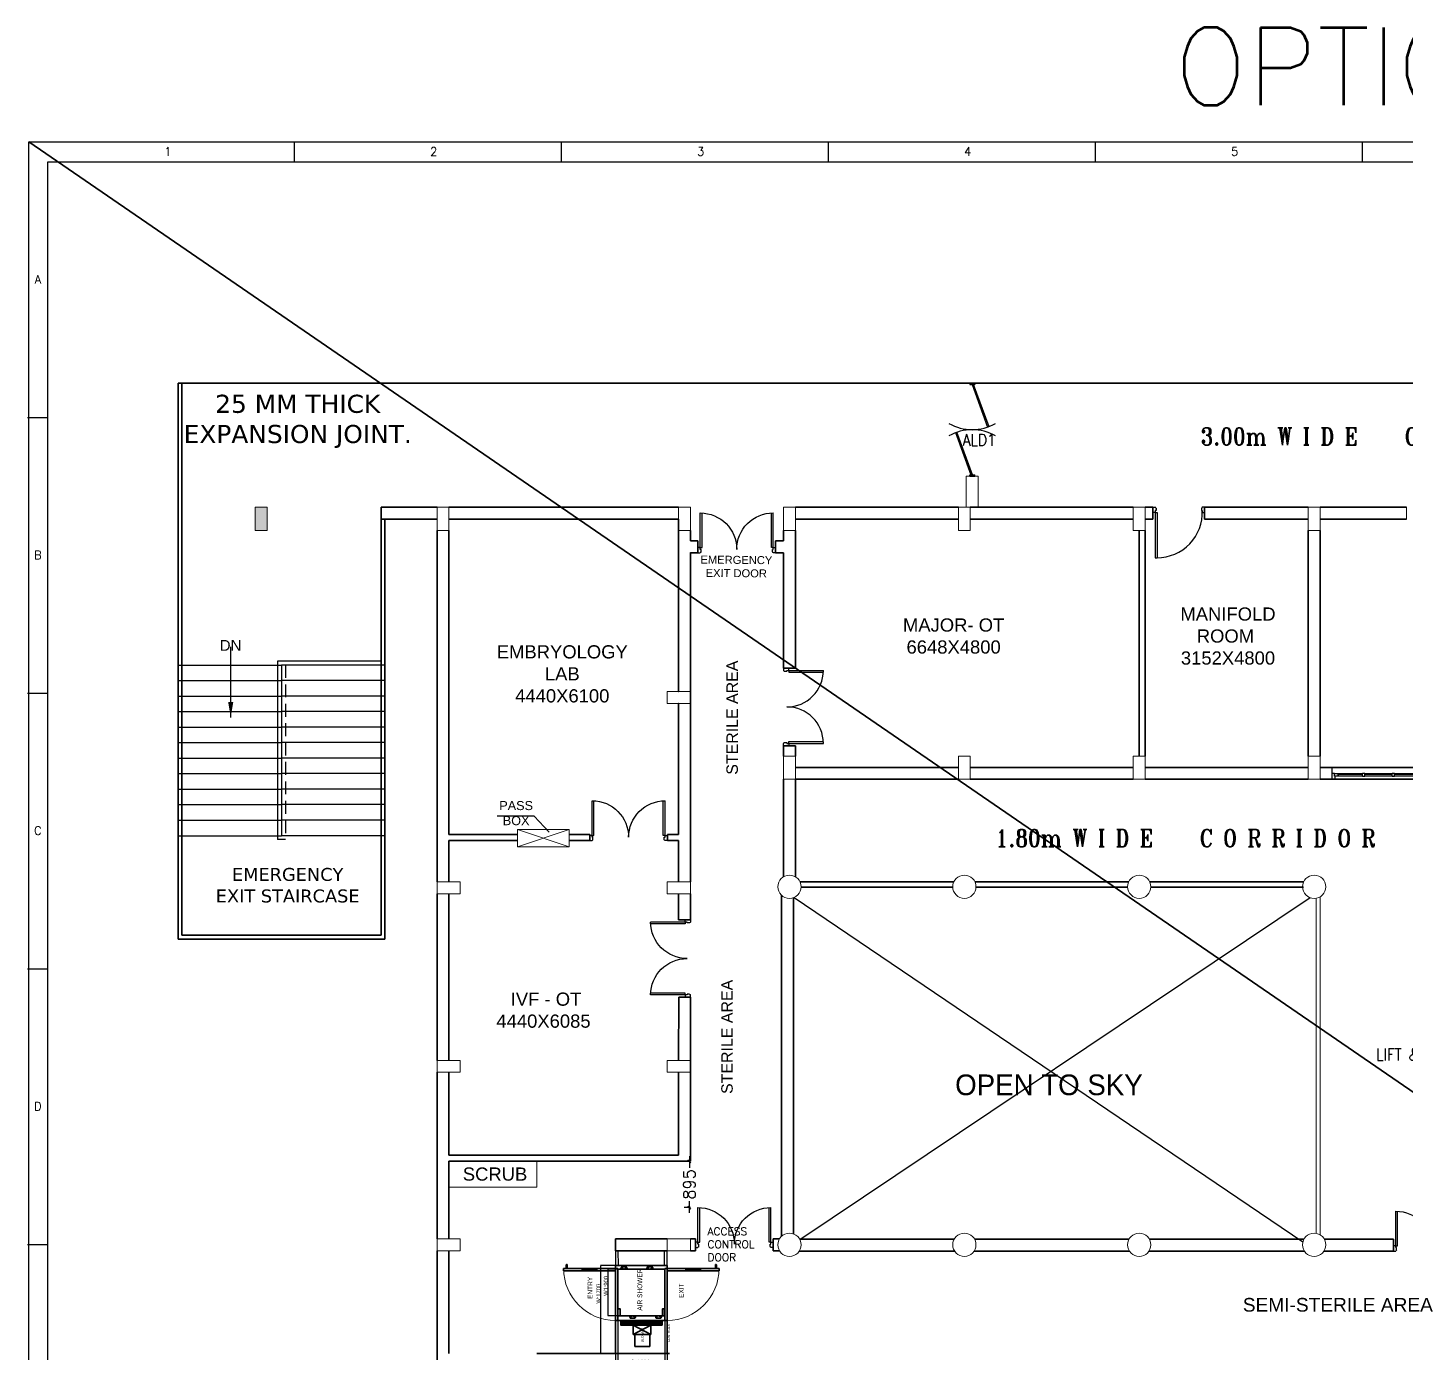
# Model space of a CAD drawing. Extents: x 2733443 to 3206532, y -1516114 to -1264405.
# Drawn here: x 3069392 to 3096055, y -1370110 to -1344476 of the extents above; entities that cross this region are included whole.
import ezdxf
from ezdxf.enums import TextEntityAlignment as Align

# ---------------------------------------------------------------- set-up
doc = ezdxf.new("R2010")
doc.units = 0
doc.header["$MEASUREMENT"] = 0
doc.linetypes.add('1', pattern=[0, 0, 0])
doc.linetypes.add('DASHED', pattern=[0.75, 0.5, -0.25])
doc.layers.get('0').update_dxf_attribs({"color": 250, "linetype": '1'})
for name, color, linetype, lineweight in [('AIR SHOWER', 7, 'Continuous', 35), ('Column', 162, 'Continuous', 13), ('WALL', 7, '1', 35), ('WIN', 151, 'Continuous', 9), ('windows', 4, 'Continuous', 0)]:
    doc.layers.add(name, color=color, linetype=linetype, lineweight=lineweight)
for name, color, linetype in [('ALD1', 7, 'Continuous'), ('DOOR', 40, 'Continuous'), ('HS', 251, '1'), ('Plan', 44, 'Continuous'), ('Railing', 34, '1'), ('stairscas', 7, 'Continuous'), ('TEXT', 5, '1'), ('TITLE', 7, 'Continuous')]:
    doc.layers.add(name, color=color, linetype=linetype)
doc.styles.add('ARI', font='arial.ttf')
doc.styles.add('ARIAL', font='arial.ttf')
doc.styles.add('MSK', font='g13f12w.shx')
doc.styles.add('ROMANS', font='romans.shx')
doc.styles.add('RT', font='romant.shx')
doc.dimstyles.new('BIGDFD', dxfattribs={"dimtxt": 8, "dimasz": 4, "dimexe": 1, "dimexo": 2, "dimtad": 1, "dimlfac": 10, "dimtxsty": 'Standard', "dimcen": 2.5, "dimclrd": 5, "dimclre": 3, "dimclrt": 1, "dimadec": 0, "dimazin": 0, "dimtfac": 1, "dimtmove": 0, "dimatfit": 3, "dimfxl": 1, "dimarcsym": 0})
doc.dimstyles.new('BIGDFD$0', dxfattribs={"dimtxt": 8, "dimasz": 4, "dimexe": 1, "dimexo": 2, "dimtad": 1, "dimlfac": 10, "dimtxsty": 'Standard', "dimcen": 2.5, "dimclrd": 5, "dimclre": 3, "dimclrt": 1, "dimadec": 0, "dimazin": 0, "dimtfac": 1, "dimtmove": 0, "dimatfit": 3, "dimfxl": 1, "dimarcsym": 0})
doc.dimstyles.new('MM', dxfattribs={"dimscale": 0, "dimtxt": 230, "dimasz": 60, "dimexe": 100, "dimexo": 0.0625, "dimgap": 25, "dimtad": 0, "dimdec": 0, "dimzin": 0, "dimdsep": 46, "dimtxsty": 'ROMANS', "dimblk": 'OBLIQUE', "dimcen": 0.09, "dimdle": 100, "dimclrd": 5, "dimclre": 5, "dimclrt": 6, "dimadec": 0, "dimazin": 0, "dimtfac": 1, "dimtdec": 0, "dimtofl": 0, "dimtmove": 1, "dimatfit": 3, "dimfxl": 1, "dimfrac": 2, "dimtolj": 1, "dimtzin": 0, "dimarcsym": 0})
doc.dimstyles.new('TEXT', dxfattribs={"dimscale": 0, "dimtxt": 500, "dimasz": 100, "dimexe": 75, "dimexo": 100, "dimgap": 50, "dimtad": 0, "dimdec": 0, "dimzin": 0, "dimdsep": 46, "dimtxsty": 'ARIAL', "dimblk": 'OBLIQUE', "dimcen": 0.09, "dimdle": 100, "dimclrd": 256, "dimclre": 256, "dimclrt": 6, "dimadec": 0, "dimazin": 0, "dimtfac": 1, "dimtdec": 0, "dimtofl": 0, "dimtmove": 2, "dimatfit": 3, "dimfxl": 1, "dimfrac": 2, "dimtolj": 1, "dimtzin": 0, "dimarcsym": 0})

# ---------------------------------------------------------------- blocks, each defined once
blk = doc.blocks.new('Z$W@#5624')
at = {"layer": 'DOOR'}
for p, q in [((19, 470), (840, 769)), ((28, 446), (849, 745)), ((188, 518), (680, 697)), ((676, 709), (685, 685)), ((0, 400), (0, 499)), ((0, 499), (25, 499)), ((0, 400), (25, 400)), ((19, 470), (28, 446)), ((25, 400), (25, 499)), ((183, 529), (192, 506)), ((1770, 453), (949, 154)), ((1779, 429), (957, 130)), ((1610, 381), (1117, 202)), ((1614, 369), (1606, 393)), ((1779, 429), (1770, 453)), ((1798, 499), (1773, 499)), ((1773, 400), (1773, 499)), ((1798, 400), (1773, 400)), ((1798, 400), (1798, 499)), ((1113, 214), (1122, 190))]:
    blk.add_line(p, q, dxfattribs=at)
at = {"layer": 'DOOR', "color": 145}
for centre, start_param, end_param in [((0, 449), 2.617994, 3.665191), ((1798, 449), -0.523599, 0.523599)]:
    blk.add_ellipse(centre, major_axis=(-899, 0), ratio=1, start_param=start_param, end_param=end_param, dxfattribs=at)
blk = doc.blocks.new('_Oblique')
at = {"color": 0, "linetype": 'ByBlock', "lineweight": -2}
blk.add_line((-0.5, -0.5), (0.5, 0.5), dxfattribs=at)
blk = doc.blocks.new('A$C1BA14061')
at = {"layer": 'TITLE', "color": 7}
for p, q in [((0, 0), (203982, 0)), ((0, -140464), (0, 0)), ((16920, -1290), (16920, 0)), ((33925, -1290), (33925, 0)), ((50931, -1290), (50931, 0)), ((67937, -1290), (67937, 0)), ((84942, -1290), (84942, 0))]:
    blk.add_line(p, q, dxfattribs=at)
at = {"layer": 'TITLE'}
for p, q in [((1204, -1290), (202692, -1290)), ((1204, -139174), (1204, -1290))]:
    blk.add_line(p, q, dxfattribs=at)
at = {"layer": 'TITLE', "color": 0}
for p, q in [((-86, -17558), (1204, -17558)), ((-86, -35116), (1204, -35116)), ((-86, -52674), (1204, -52674)), ((-86, -70232), (1204, -70232))]:
    blk.add_line(p, q, dxfattribs=at)
at = {"layer": 'TITLE', "color": 7, "style": 'ROMANS', "width": 1}
for s, p in [('1', (8852, -626)), ('2', (25785, -626)), ('3', (42791, -626)), ('4', (59796, -626)), ('5', (76802, -626))]:
    blk.add_text(s, height=535, dxfattribs=at).set_placement(p, align=Align.MIDDLE)
at = {"layer": 'TITLE', "color": 0, "style": 'ROMANS', "width": 1}
for s, p in [('A', (573, -8765)), ('B', (573, -26323)), ('C', (573, -43881)), ('D', (573, -61439))]:
    blk.add_text(s, height=535, dxfattribs=at).set_placement(p, align=Align.MIDDLE)
blk = doc.blocks.new('ddoor')
at = {"layer": 'DOOR', "lineweight": 25}
for p, q in [((50, 0), (-50, 0)), ((-50, 0), (-50, -45)), ((50, -45), (50, 0)), ((-50, -45), (-47, -45)), ((-35, -60), (-35, -57)), ((-35, -60), (15, -60)), ((15, -60), (15, -45)), ((15, -45), (50, -45)), ((50, -45), (720, -45)), ((50, -45), (50, -80)), ((50, -80), (720, -80)), ((-50, -1500), (-50, -1455)), ((-50, -1455), (-47, -1455)), ((50, -1500), (-50, -1500)), ((50, -1500), (-50, -1500)), ((-35, -1440), (-35, -1442)), ((-35, -1440), (15, -1440)), ((15, -1440), (15, -1455)), ((15, -1455), (50, -1455)), ((50, -1420), (720, -1420)), ((50, -1455), (50, -1420)), ((50, -1455), (720, -1455)), ((50, -1455), (50, -1500))]:
    blk.add_line(p, q, dxfattribs=at)
for centre, start, end in [((-35, -45), 180, 270), ((-35, -1455), 90, 180)]:
    blk.add_arc(centre, 12.5, start, end, dxfattribs=at)
at = {"layer": 'DOOR', "color": 146, "lineweight": 25, "true_color": 0x105689}
for centre, start, end in [((15, -45), 270, 0), ((15, -1455), 0, 90)]:
    blk.add_arc(centre, 705, start, end, dxfattribs=at)
blk = doc.blocks.new('6w')
at = {"layer": 'Plan'}
for p, q in [((-36, 9.2), (-36, 0)), ((36, 9.2), (36, 0))]:
    blk.add_line(p, q, dxfattribs=at)
at = {"layer": 'Plan', "color": 143}
for p, q in [((-36, 9.2), (36, 9.2)), ((-33.5, 2.5), (-12.5, 2.5)), ((-33.5, 0), (33.5, 0)), ((-31, 4), (-31.5, 4)), ((-31.5, 3.3), (-31.5, 4)), ((-31.5, 3.6), (-12.5, 3.6)), ((-31.5, 3.3), (-31, 3.3)), ((-31, 4.5), (-31, 4)), ((-31, 2.5), (-31, 3.3)), ((-10.5, 3.6), (10.5, 3.6)), ((-10.5, 2.5), (10.5, 2.5)), ((34, 4.5), (12.5, 4.5)), ((12.5, 3.6), (31.5, 3.6)), ((12.5, 2.5), (33.5, 2.5)), ((31, 4.5), (31, 4)), ((31, 4), (31.5, 4)), ((31.5, 3.3), (31, 3.3)), ((31, 2.5), (31, 3.3)), ((31.5, 4), (31.5, 3.3))]:
    blk.add_line(p, q, dxfattribs=at)
at = {"layer": 'Plan', "color": 40}
for p, q in [((-12.5, 2.5), (-12.5, 4.5)), ((-12.5, 4.5), (-10.5, 4.5)), ((-10.5, 2.5), (-12.5, 2.5)), ((-10.5, 2.5), (-10.5, 4.5)), ((10.5, 4.5), (12.5, 4.5)), ((10.5, 2.5), (10.5, 4.5)), ((12.5, 2.5), (10.5, 2.5)), ((12.5, 2.5), (12.5, 4.5))]:
    blk.add_line(p, q, dxfattribs=at)
for points in [[(-34, 4.5), (-36, 4.5), (-36, 0), (-33.5, 0), (-33.5, 2.5), (-34, 2.5), (-34, 4.5)], [(34, 4.5), (36, 4.5), (36, 0), (33.5, 0), (33.5, 2.5), (34, 2.5), (34, 4.5)]]:
    blk.add_lwpolyline(points, close=True, dxfattribs=at)
at = {"layer": 'Plan', "color": 143}
for points in [[(-12.5, 4.5), (-34, 4.5)], [(10.5, 4.5), (-10.5, 4.5)]]:
    blk.add_lwpolyline(points, dxfattribs=at)
blk = doc.blocks.new('*D44')
at = {"layer": 'AIR SHOWER', "color": 3, "lineweight": -2, "transparency": 16777216}
for p, q in [((3080803, -1368482), (3080615, -1368482)), ((3080803, -1369382), (3080615, -1369382))]:
    blk.add_line(p, q, dxfattribs=at)
at = {"layer": 'AIR SHOWER', "color": 5, "lineweight": -2, "transparency": 16777216}
blk.add_line((3080616, -1369378), (3080616, -1368486), dxfattribs=at)
at = {"layer": 'AIR SHOWER', "color": 5, "transparency": 16777216}
for points in [[(3080615, -1368486), (3080616, -1368486), (3080616, -1368482)], [(3080615, -1369378), (3080616, -1369378), (3080616, -1369382)]]:
    blk.add_solid(points, dxfattribs=at)
at = {"layer": 'Defpoints', "color": 0, "transparency": 16777216}
for p in [(3080616, -1368482), (3080805, -1368482), (3080805, -1369382)]:
    blk.add_point(p, dxfattribs=at)
at = {"layer": 'AIR SHOWER', "color": 1, "transparency": 16777216, "insert": (3080575, -1368805), "char_height": 80, "attachment_point": 5, "rotation": 90}
blk.add_mtext('W1:900', dxfattribs=at)
blk = doc.blocks.new('*D45')
at = {"layer": 'AIR SHOWER', "color": 3, "lineweight": -2, "transparency": 16777216}
for p, q in [((3080758, -1368410), (3080471, -1368410)), ((3080758, -1370110), (3080471, -1370110))]:
    blk.add_line(p, q, dxfattribs=at)
at = {"layer": 'AIR SHOWER', "color": 5, "lineweight": -2, "transparency": 16777216}
blk.add_line((3080472, -1368414), (3080472, -1370106), dxfattribs=at)
at = {"layer": 'AIR SHOWER', "color": 5, "transparency": 16777216}
for points in [[(3080471, -1368414), (3080472, -1368414), (3080472, -1368410)], [(3080471, -1370106), (3080472, -1370106), (3080472, -1370110)]]:
    blk.add_solid(points, dxfattribs=at)
at = {"layer": 'Defpoints', "color": 0, "transparency": 16777216}
for p in [(3080760, -1368410), (3080472, -1370110), (3080760, -1370110)]:
    blk.add_point(p, dxfattribs=at)
at = {"layer": 'AIR SHOWER', "color": 1, "transparency": 16777216, "insert": (3080431, -1368956), "char_height": 80, "attachment_point": 5, "rotation": 90}
blk.add_mtext('W:1700', dxfattribs=at)
blk = doc.blocks.new('nolllw new')
for p, q in [((-139, 14), (-138, 15)), ((-124, 16), (-137, 16)), ((-123, 15), (-107, -15)), ((-113, 14), (-3, 14)), ((8, 15), (-8, -15)), ((9, 16), (22, 16)), ((23, 14), (23, 16)), ((23, 14), (23, 15)), ((-100, -16), (-106, -16)), ((-15, -16), (-9, -16))]:
    blk.add_line(p, q)
at = {"color": 19}
for p, q in [((-124, 16), (-58, 16)), ((9, 16), (-58, 16)), ((-100, -34), (-15, -34))]:
    blk.add_line(p, q, dxfattribs=at)
at = {"color": 1}
for p, q in [((-75, 15), (-75, 11)), ((-41, 15), (-41, 11)), ((-100, -27), (-100, -34)), ((-15, -27), (-15, -34))]:
    blk.add_line(p, q, dxfattribs=at)
at = {"color": 3}
for p, q in [((-113, -5), (-113, -13)), ((-110, -16), (-110, -16)), ((-109, -17), (-101, -34)), ((-100, -34), (-100, -34)), ((-15, -34), (-15, -34)), ((-7, -17), (-14, -34)), ((-6, -16), (-5, -16)), ((-2, -5), (-2, -13))]:
    blk.add_line(p, q, dxfattribs=at)
for centre, radius, start, end in [((-137, 15), 1, 90, 159.381), ((-124, 15), 1, 27.8597, 90), ((9, 15), 1, 90, 152.1403), ((22, 15), 1, 20.619, 90), ((-106, -15), 1, 207.8597, 270), ((-100, -15), 1, 270, 343.3261), ((-61, -27), 40.2, 161.5212, 163.3261), ((-54, -27), 40.2, 16.6739, 18.4788), ((-15, -15), 1, 196.6739, 270), ((-9, -15), 1, 270, 332.1403)]:
    blk.add_arc(centre, radius, start, end)
at = {"color": 1}
for centre, radius, start, end in [((-61, -27), 39.2, 111.5891, 180), ((-74, 15), 0.396, 106.6984, 167.5275), ((-76, 11), 1, 291.5891, 0), ((-41, 15), 0.396, 12.4725, 73.3016), ((-40, 11), 1, 180, 248.4109), ((-54, -27), 39.2, 0, 68.4109)]:
    blk.add_arc(centre, radius, start, end, dxfattribs=at)
at = {"color": 3}
for centre, radius, start, end in [((-110, -13), 3, 180, 270), ((-110, -17), 1, 24.7129, 90), ((-100, -34), 0.5, 204.7129, 270), ((-15, -34), 0.5, 270, 335.2871), ((-6, -17), 1, 90, 155.2871), ((-5, -13), 3, 270, 0)]:
    blk.add_arc(centre, radius, start, end, dxfattribs=at)
blk = doc.blocks.new('*D46')
at = {"layer": 'AIR SHOWER', "color": 3, "lineweight": -2, "transparency": 16777216}
for p, q in [((3080760, -1370112), (3080760, -1370316)), ((3081760, -1370112), (3081760, -1370316))]:
    blk.add_line(p, q, dxfattribs=at)
at = {"layer": 'AIR SHOWER', "color": 5, "lineweight": -2, "transparency": 16777216}
blk.add_line((3081756, -1370315), (3080764, -1370315), dxfattribs=at)
at = {"layer": 'AIR SHOWER', "color": 5, "transparency": 16777216}
for points in [[(3080764, -1370314), (3080764, -1370315), (3080760, -1370315)], [(3081756, -1370314), (3081756, -1370315), (3081760, -1370315)]]:
    blk.add_solid(points, dxfattribs=at)
at = {"layer": 'Defpoints', "color": 0, "transparency": 16777216}
for p in [(3080760, -1370110), (3081760, -1370110), (3080760, -1370315)]:
    blk.add_point(p, dxfattribs=at)
at = {"layer": 'AIR SHOWER', "color": 1, "lineweight": 0, "transparency": 16777216, "insert": (3081247, -1370274), "char_height": 80, "width": 377.22, "attachment_point": 5}
blk.add_mtext('D:1000', dxfattribs=at)
blk = doc.blocks.new('*D42')
at = {"layer": 'AIR SHOWER', "color": 3, "lineweight": -2, "transparency": 16777216}
for p, q in [((3080805, -1369384), (3080805, -1370420)), ((3081715, -1369384), (3081715, -1370420))]:
    blk.add_line(p, q, dxfattribs=at)
at = {"layer": 'AIR SHOWER', "color": 5, "lineweight": -2, "transparency": 16777216}
blk.add_line((3080809, -1370419), (3081711, -1370419), dxfattribs=at)
at = {"layer": 'AIR SHOWER', "color": 5, "transparency": 16777216}
for points in [[(3080809, -1370419), (3080809, -1370420), (3080805, -1370419)], [(3081711, -1370419), (3081711, -1370420), (3081715, -1370419)]]:
    blk.add_solid(points, dxfattribs=at)
at = {"layer": 'Defpoints', "color": 0, "transparency": 16777216}
for p in [(3080805, -1369382), (3081715, -1369382), (3081715, -1370419)]:
    blk.add_point(p, dxfattribs=at)
at = {"layer": 'AIR SHOWER', "color": 1, "lineweight": 0, "transparency": 16777216, "insert": (3081260, -1370379), "char_height": 80, "attachment_point": 5}
blk.add_mtext('D1:910', dxfattribs=at)
blk = doc.blocks.new('A$C19B8274B')
at = {"layer": 'DOOR'}
for p, q in [((-45, 925), (-80, 925)), ((-80, 50), (-80, 925)), ((-45, 50), (-45, 925)), ((-45, 50), (-80, 50)), ((-955, -50), (-955, -47.5)), ((-940, -35), (-942.5, -35)), ((-60, -35), (-57.5, -35)), ((-45, -50), (-45, -47.5))]:
    blk.add_line(p, q, dxfattribs=at)
for points in [[(-940, 15), (-955, 15), (-955, 50), (-1000, 50), (-1000, -50), (-955, -50)], [(-940, -35), (-940, 15)], [(-60, 15), (-45, 15), (-45, 50), (0, 50), (0, -50), (-45, -50)], [(-60, -35), (-60, 15)]]:
    blk.add_lwpolyline(points, dxfattribs=at)
at = {"layer": 'DOOR', "color": 145}
blk.add_arc((-80, 50), 875, 90, 182.29244, dxfattribs=at)
at = {"layer": 'DOOR'}
for centre, start, end in [((-955, -35), 270, 0), ((-45, -35), 180, 270)]:
    blk.add_arc(centre, 12.5, start, end, dxfattribs=at)
blk = doc.blocks.new('*D43')
at = {"layer": 'Defpoints', "color": 0, "transparency": 16777216}
for p in [(3082210, -1366395), (3082189, -1367290), (3082210, -1367290)]:
    blk.add_point(p, dxfattribs=at)
at = {"layer": 'TEXT', "color": 5, "lineweight": -2, "transparency": 16777216}
for p, q in [((3082210, -1366395), (3082089, -1366395)), ((3082189, -1366295), (3082189, -1366522)), ((3082189, -1367390), (3082189, -1367163)), ((3082210, -1367290), (3082089, -1367290))]:
    blk.add_line(p, q, dxfattribs=at)
at = {"layer": 'TEXT', "color": 5, "lineweight": -2, "transparency": 16777216, "xscale": 60, "yscale": 60, "zscale": 60}
for p, rotation in [((3082189, -1366395), 90), ((3082189, -1367290), 270)]:
    blk.add_blockref('_Oblique', p, dxfattribs=dict(at, rotation=rotation))
at = {"layer": 'TEXT', "color": 6, "transparency": 16777216, "insert": (3082189, -1366842), "char_height": 230, "attachment_point": 5, "rotation": 90, "style": 'ROMANS'}
blk.add_mtext('\\A1;895', dxfattribs=at)

msp = doc.modelspace()

# ---------------------------------------------------------------- hatches: boundary and pattern name
at = {"layer": 'AIR SHOWER'}
h = msp.add_hatch(dxfattribs=at)
h.set_pattern_fill('ANSI37', color=256, scale=2.4, angle=630, style=0)
h.set_pattern_definition([(135, (3031056.151, -1735276.82), (-5.38815367, -5.38815367), []), (225, (3031056.151, -1735276.82), (5.38815367, -5.38815367), [])])
h.paths.add_polyline_path([(3081661.1662, -1369472.1268), (3081661.1662, -1369560.5409), (3080864.2922, -1369560.5409), (3080864.2922, -1369472.1268)])
h = msp.add_hatch(dxfattribs=at)
h.set_pattern_fill('ANSI37', color=256, scale=2.4, angle=630, style=0)
h.set_pattern_definition([(135, (3046896.083, -1897156.34), (-5.38815367, -5.38815367), []), (225, (3046896.083, -1897156.34), (5.38815367, -5.38815367), [])])
h.paths.add_polyline_path([(3080867.0327, -1369560.5409), (3080867.0327, -1369472.1268), (3080939.276, -1369472.1268), (3080939.276, -1369560.5409)])
at = {"layer": 'HS', "lineweight": 0}
msp.add_hatch(color=251, dxfattribs=at).paths.add_polyline_path([(3073794.8696, -1353749.7761), (3073794.8696, -1354199.7761), (3074024.8696, -1354199.7761), (3074024.8696, -1353749.7761)])

# ---------------------------------------------------------------- linework, layer by layer
for p, q in [((3080757.9536, -1368124.7761), (3080757.9536, -1368409.7761)), ((3080807.9536, -1368124.7761), (3080809.9536, -1368409.7761)), ((3081707.9536, -1368409.7761), (3081707.9536, -1368124.7761)), ((3081757.9536, -1368409.7761), (3081757.9536, -1368124.7761)), ((3080759.9536, -1368409.7761), (3080859.9536, -1368409.7761))]:
    msp.add_line(p, q)
at = {"layer": 'AIR SHOWER'}
for p, q in [((3079757.603, -1368469.7761), (3080759.9536, -1368469.7761)), ((3079757.603, -1368469.7761), (3079757.603, -1368514.7761)), ((3080759.9536, -1368514.7761), (3079757.603, -1368514.7761)), ((3079808.103, -1368399.2761), (3079808.103, -1368469.7761)), ((3079827.103, -1368399.2761), (3079827.103, -1368469.7761)), ((3080104.2836, -1368475.7761), (3080104.2836, -1368469.7761)), ((3080104.2836, -1368475.7761), (3080414.2836, -1368475.7761)), ((3080414.2836, -1368508.7761), (3080104.2836, -1368508.7761)), ((3080104.2836, -1368514.7761), (3080104.2836, -1368508.7761)), ((3080119.2836, -1368508.7761), (3080119.2836, -1368475.7761)), ((3080399.2836, -1368508.7761), (3080399.2836, -1368475.7761)), ((3080414.2836, -1368475.7761), (3080414.2836, -1368469.7761)), ((3080414.2836, -1368514.7761), (3080414.2836, -1368508.7761)), ((3081759.9536, -1368409.7761), (3080759.9536, -1368409.7761)), ((3080759.9536, -1370109.7761), (3080759.9536, -1368409.7761)), ((3081759.9536, -1368409.7761), (3080759.9536, -1368409.7761)), ((3080759.9536, -1368469.7761), (3080804.9536, -1368469.7761)), ((3080804.9536, -1369382.1268), (3080804.9536, -1368469.7761)), ((3080804.9536, -1369472.1268), (3080804.9536, -1368469.7761)), ((3080804.9536, -1368482.1268), (3081714.9536, -1368482.1268)), ((3080804.9536, -1368482.1268), (3081714.9536, -1368482.1268)), ((3081759.9536, -1368469.7761), (3081714.9536, -1368469.7761)), ((3081714.9536, -1369472.1268), (3081714.9536, -1368469.7761)), ((3081759.9536, -1370109.7761), (3081759.9536, -1368409.7761)), ((3082762.3043, -1368469.7761), (3081759.9536, -1368469.7761)), ((3081759.9536, -1368514.7761), (3082762.3043, -1368514.7761)), ((3082105.6237, -1368475.7761), (3082105.6237, -1368469.7761)), ((3082415.6237, -1368475.7761), (3082105.6237, -1368475.7761)), ((3082105.6237, -1368508.7761), (3082415.6237, -1368508.7761)), ((3082105.6237, -1368514.7761), (3082105.6237, -1368508.7761)), ((3082120.6237, -1368508.7761), (3082120.6237, -1368475.7761)), ((3082400.6237, -1368508.7761), (3082400.6237, -1368475.7761)), ((3082415.6237, -1368475.7761), (3082415.6237, -1368469.7761)), ((3082415.6237, -1368514.7761), (3082415.6237, -1368508.7761)), ((3082692.8043, -1368399.2761), (3082692.8043, -1368469.7761)), ((3082711.8043, -1368399.2761), (3082711.8043, -1368469.7761)), ((3082762.3043, -1368469.7761), (3082762.3043, -1368514.7761)), ((3080804.9536, -1369382.1268), (3081714.9536, -1369382.1268)), ((3080759.9536, -1369472.1268), (3080804.9536, -1369472.1268)), ((3081759.9536, -1369472.1268), (3080759.9536, -1369472.1268)), ((3081104.7491, -1369560.5409), (3081443.9956, -1369741.3663)), ((3081443.9956, -1369560.5409), (3081104.7491, -1369741.3663)), ((3081714.9536, -1369472.1268), (3081759.9536, -1369472.1268)), ((3081759.9536, -1370109.7761), (3080759.9536, -1370109.7761))]:
    msp.add_line(p, q, dxfattribs=at)
for points in [[(3080804.9536, -1369245.4988), (3080804.9536, -1369382.1268), (3080849.4388, -1369382.1268), (3080849.4388, -1369245.4988)], [(3080808.9644, -1369363.3438), (3080808.9644, -1369257.3511), (3080804.9536, -1369257.3511), (3080804.9536, -1369363.3438)], [(3081714.9536, -1369245.4988), (3081714.9536, -1369382.1268), (3081670.4685, -1369382.1268), (3081670.4685, -1369245.4988)], [(3081710.9429, -1369363.3438), (3081710.9429, -1369257.3511), (3081714.9536, -1369257.3511), (3081714.9536, -1369363.3438)], [(3080861.3176, -1369472.1268), (3080861.3176, -1369560.5409), (3081661.1662, -1369560.5409), (3081661.1662, -1369472.1268)], [(3081104.7491, -1369560.5409), (3081104.7491, -1369741.3663), (3081443.9956, -1369741.3663), (3081443.9956, -1369560.5409)], [(3081137.3927, -1369741.3663), (3081137.3927, -1369973.7387), (3081423.7672, -1369973.7387), (3081423.7672, -1369741.3663)]]:
    msp.add_lwpolyline(points, close=True, dxfattribs=at)
at = {"layer": 'AIR SHOWER', "lineweight": 0}
for centre, start, end in [((3080759.9536, -1368469.7761), 180, 270), ((3081759.9536, -1368469.7761), 270, 0)]:
    msp.add_arc(centre, 1002.3506, start, end, dxfattribs=at)
at = {"layer": 'AIR SHOWER'}
for centre in [(3079817.603, -1368399.2761), (3082702.3043, -1368399.2761)]:
    msp.add_arc(centre, 9.5, 0, 180, dxfattribs=at)
at = {"layer": 'Column'}
for points in [[(3073794.8696, -1353749.7761), (3074024.8696, -1353749.7761), (3074024.8696, -1354199.7761), (3073794.8696, -1354199.7761)], [(3077310.0377, -1354199.7761), (3077540.0377, -1354199.7761), (3077540.0377, -1353749.7761), (3077310.0377, -1353749.7761)], [(3081979.9536, -1354199.7761), (3082209.9536, -1354199.7761), (3082209.9536, -1353749.7761), (3081979.9536, -1353749.7761)], [(3084009.9536, -1354199.7761), (3084239.9536, -1354199.7761), (3084239.9536, -1353749.7761), (3084009.9536, -1353749.7761)], [(3087391.6203, -1354199.7761), (3087621.6203, -1354199.7761), (3087621.6203, -1353749.7761), (3087391.6203, -1353749.7761)], [(3090773.287, -1354199.7761), (3091003.287, -1354199.7761), (3091003.287, -1353749.7761), (3090773.287, -1353749.7761)], [(3094384.9536, -1354199.7761), (3094154.9536, -1354199.7761), (3094154.9536, -1353749.7761), (3094384.9536, -1353749.7761)], [(3082209.9536, -1357314.7761), (3082209.9536, -1357544.7761), (3081759.9536, -1357544.7761), (3081759.9536, -1357314.7761)], [(3084009.9536, -1359009.7761), (3084239.9536, -1359009.7761), (3084239.9536, -1358559.7761), (3084009.9536, -1358559.7761)], [(3087391.6203, -1359009.7761), (3087621.6203, -1359009.7761), (3087621.6203, -1358559.7761), (3087391.6203, -1358559.7761)], [(3090773.287, -1359009.7761), (3091003.287, -1359009.7761), (3091003.287, -1358559.7761), (3090773.287, -1358559.7761)], [(3094154.9536, -1359009.7761), (3094384.9536, -1359009.7761), (3094384.9536, -1358559.7761), (3094154.9536, -1358559.7761)], [(3077760.0377, -1360994.7761), (3077760.0377, -1361224.7761), (3077310.0377, -1361224.7761), (3077310.0377, -1360994.7761)], [(3082209.9536, -1360994.7761), (3082209.9536, -1361224.7761), (3081759.9536, -1361224.7761), (3081759.9536, -1360994.7761)], [(3077310.0377, -1364444.7761), (3077310.0377, -1364674.7761), (3077760.0377, -1364674.7761), (3077760.0377, -1364444.7761)], [(3081759.9536, -1364444.7761), (3081759.9536, -1364674.7761), (3082209.9536, -1364674.7761), (3082209.9536, -1364444.7761)], [(3077760.0377, -1367894.7761), (3077760.0377, -1368124.7761), (3077310.0377, -1368124.7761), (3077310.0377, -1367894.7761)], [(3082209.9536, -1367894.7761), (3082209.9536, -1368124.7761), (3081759.9536, -1368124.7761), (3081759.9536, -1367894.7761)]]:
    msp.add_lwpolyline(points, close=True, dxfattribs=at)
at = {"layer": 'Column', "color": 3}
for centre in [(3084124.9536, -1361087.2761), (3087506.6203, -1361087.2761), (3090888.287, -1361087.2761), (3094271.4546, -1361087.2761), (3084124.9536, -1368009.7761), (3087506.6203, -1368009.7761), (3090888.287, -1368009.7761), (3094269.9536, -1368009.7761)]:
    msp.add_circle(centre, 225, dxfattribs=at)
at = {"layer": 'Railing', "color": 251, "lineweight": 5}
for p, q in [((3094309.9536, -1361308.9579), (3094309.9536, -1367788.3602)), ((3094384.9536, -1361281.5516), (3094384.9536, -1367816.3853))]:
    msp.add_line(p, q, dxfattribs=at)
at = {"layer": 'stairscas', "color": 251, "linetype": 'Continuous'}
for p, q in [((3072302.4536, -1356799.7761), (3074302.4536, -1356799.7761)), ((3074227.4536, -1356724.7761), (3074227.4536, -1360174.7761)), ((3076227.4536, -1356724.7761), (3074227.4536, -1356724.7761)), ((3074302.4536, -1356799.7761), (3074302.4536, -1360099.7761)), ((3076227.4536, -1356799.7761), (3074302.4536, -1356799.7761)), ((3072302.4536, -1357099.7761), (3074302.4536, -1357099.7761)), ((3072302.4536, -1357399.7761), (3074302.4536, -1357399.7761)), ((3072302.4536, -1357699.7761), (3074302.4536, -1357699.7761)), ((3072302.4536, -1357999.7761), (3074302.4536, -1357999.7761)), ((3072302.4536, -1358299.7761), (3074302.4536, -1358299.7761)), ((3072302.4536, -1358599.7761), (3074302.4536, -1358599.7761)), ((3072302.4536, -1358899.7761), (3074302.4536, -1358899.7761)), ((3072302.4536, -1359199.7761), (3074302.4536, -1359199.7761)), ((3072302.4536, -1359499.7761), (3074302.4536, -1359499.7761)), ((3072302.4536, -1359799.7761), (3074302.4536, -1359799.7761)), ((3072302.4536, -1360099.7761), (3074302.4536, -1360099.7761))]:
    msp.add_line(p, q, dxfattribs=at)
at = {"layer": 'stairscas', "color": 251, "linetype": 'DASHED', "ltscale": 500}
for p, q in [((3074302.4536, -1356799.7761), (3074302.4536, -1360099.7761)), ((3074377.4536, -1356799.7761), (3074377.4536, -1360174.7761)), ((3074377.4536, -1360174.7761), (3074227.4536, -1360174.7761)), ((3074302.4536, -1360099.7761), (3074302.4536, -1360099.7761)), ((3074302.4536, -1360099.7761), (3074302.4536, -1360099.7761))]:
    msp.add_line(p, q, dxfattribs=at)
at = {"layer": 'stairscas', "color": 251, "ltscale": 500}
for p, q in [((3076302.4536, -1356799.7761), (3074302.4536, -1356799.7761)), ((3076302.4536, -1357099.7761), (3074302.4536, -1357099.7761)), ((3076302.4536, -1357399.7761), (3074302.4536, -1357399.7761)), ((3076302.4536, -1357699.7761), (3074302.4536, -1357699.7761)), ((3076302.4536, -1357999.7761), (3074302.4536, -1357999.7761)), ((3076302.4536, -1358299.7761), (3074302.4536, -1358299.7761)), ((3076302.4536, -1358599.7761), (3074302.4536, -1358599.7761)), ((3076302.4536, -1358899.7761), (3074302.4536, -1358899.7761)), ((3076302.4536, -1359199.7761), (3074302.4536, -1359199.7761)), ((3076302.4536, -1359499.7761), (3074302.4536, -1359499.7761)), ((3076302.4536, -1359799.7761), (3074302.4536, -1359799.7761)), ((3076302.4536, -1360099.7761), (3074302.4536, -1360099.7761)), ((3084213.564, -1361294.093), (3094051.7269, -1367954.9847)), ((3084326.5101, -1367909.7761), (3094191.9693, -1361297.7686))]:
    msp.add_line(p, q, dxfattribs=at)
at = {"layer": 'WALL', "color": 240, "true_color": 0xed1f24}
msp.add_line((3069418.3628, -1346681.9547), (3130946.6411, -1388928.8824), dxfattribs=at)
at = {"layer": 'WALL', "color": 251, "linetype": 'Continuous'}
for p, q in [((3072302.4536, -1351349.7761), (3072302.4536, -1362099.7761)), ((3072377.4536, -1351349.7761), (3072377.4536, -1362024.7761)), ((3076227.4536, -1353979.7761), (3076227.4536, -1362024.7761, 0)), ((3076227.4536, -1353979.7761), (3076227.4536, -1362024.7761, 0)), ((3076302.4536, -1353979.7761), (3076302.4536, -1362099.7761, 0)), ((3076302.4536, -1353979.7761), (3076302.4536, -1362099.7761, 0)), ((3072302.4536, -1362099.7761), (3076302.4536, -1362099.7761)), ((3072377.4536, -1362024.7761), (3076227.4536, -1362024.7761))]:
    msp.add_line(p, q, dxfattribs=at)
at = {"layer": 'WALL', "color": 251}
for p, q in [((3118459.8696, -1351349.7761), (3072302.4536, -1351349.7761)), ((3072377.4536, -1353749.7761), (3072377.4536, -1353979.7761)), ((3076227.4536, -1353749.7761), (3076227.4536, -1353979.7761)), ((3077310.0377, -1353749.7761), (3076227.4536, -1353749.7761)), ((3076227.4536, -1353749.7761), (3076227.4536, -1353979.7761)), ((3077310.0377, -1353979.7761), (3076227.4536, -1353979.7761)), ((3081984.9536, -1357314.7761), (3081979.9536, -1357314.7761)), ((3081984.9536, -1357544.7761), (3081979.9536, -1357544.7761))]:
    msp.add_line(p, q, dxfattribs=at)
at = {"layer": 'WALL', "color": 251, "lineweight": 5}
for p, q in [((3087544.7014, -1353149.7761), (3087774.7014, -1353149.7761)), ((3087544.7014, -1353749.7761), (3087544.7014, -1353149.7761)), ((3087774.7014, -1353749.7761), (3087774.7014, -1353149.7761)), ((3090773.287, -1353749.7761), (3090173.9942, -1353749.7761)), ((3096054.9335, -1353749.7761), (3096054.9335, -1353979.7761)), ((3090773.287, -1353979.7761), (3090173.9942, -1353979.7761))]:
    msp.add_line(p, q, dxfattribs=at)
at = {"layer": 'WALL'}
for p, q in [((3081979.9536, -1353749.7761), (3077540.0377, -1353749.7761)), ((3084239.9536, -1353749.7761), (3087391.6203, -1353749.7761)), ((3087621.6203, -1353749.7761), (3090773.287, -1353749.7761)), ((3091003.287, -1353749.7761), (3091153.287, -1353749.7761)), ((3091153.287, -1353749.7761), (3091153.287, -1353979.7761)), ((3092153.287, -1353749.7761), (3094154.9536, -1353749.7761)), ((3092153.287, -1353749.7761), (3092153.287, -1353979.7761)), ((3094384.9536, -1353749.7761), (3096054.9335, -1353749.7761)), ((3081864.9536, -1353979.7761), (3077540.0377, -1353979.7761)), ((3081979.9536, -1353979.7761), (3081864.9536, -1353979.7761)), ((3081979.9536, -1355594.7761), (3081979.9536, -1353979.7761)), ((3084239.9536, -1353979.7761), (3087391.6203, -1353979.7761)), ((3087621.6203, -1353979.7761), (3090773.287, -1353979.7761)), ((3091003.287, -1353979.7761), (3091153.287, -1353979.7761)), ((3092153.287, -1353979.7761), (3094154.9536, -1353979.7761)), ((3094384.9536, -1353979.7761), (3096054.9335, -1353979.7761)), ((3077310.0377, -1354199.7761), (3077310.0377, -1360994.7761)), ((3077540.0377, -1354199.7761), (3077540.0377, -1355479.7761)), ((3082209.9536, -1354399.7761), (3082209.9536, -1354199.7761)), ((3082355.3418, -1354399.7761), (3082209.9536, -1354399.7761)), ((3082355.3418, -1354629.7761), (3082355.3418, -1354399.7761)), ((3084009.9536, -1354399.7761), (3083855.3418, -1354399.7761)), ((3083855.3418, -1354629.7761), (3083855.3418, -1354399.7761)), ((3084009.9536, -1354399.7761), (3084009.9536, -1354199.7761)), ((3084239.9536, -1356859.7761), (3084239.9536, -1354199.7761)), ((3090888.287, -1354199.7761), (3090888.287, -1358559.7761)), ((3091003.287, -1354199.7761), (3091003.287, -1358559.7761)), ((3094154.9536, -1354199.7761), (3094154.9536, -1358559.7761)), ((3094384.9536, -1354199.7761), (3094384.9536, -1358559.7761)), ((3082209.9536, -1360014.2523), (3082209.9536, -1354626.7928)), ((3082355.3418, -1354629.7761), (3082209.9536, -1354629.7761)), ((3084009.9536, -1354629.7761), (3083855.3418, -1354629.7761)), ((3084009.9536, -1356859.7761), (3084009.9536, -1354629.7761)), ((3077540.0377, -1355479.7761), (3077540.0377, -1360079.7761)), ((3081979.9536, -1357314.7761), (3081979.9536, -1355594.7761)), ((3084009.9536, -1356859.7761), (3084239.9536, -1356859.7761)), ((3081979.9536, -1359929.7761), (3081979.9536, -1357544.7761)), ((3084009.9536, -1358559.7761), (3084009.9536, -1358359.7761)), ((3084009.9536, -1358359.7761), (3084239.9536, -1358359.7761)), ((3084239.9536, -1358559.7761), (3084239.9536, -1358359.7761)), ((3084239.9536, -1358779.7761), (3087391.6203, -1358779.7761)), ((3087621.6203, -1358779.7761), (3090773.287, -1358779.7761)), ((3091153.287, -1358779.7761), (3091003.287, -1358779.7761)), ((3091153.287, -1358779.7761), (3094154.9536, -1358779.7761)), ((3094384.9536, -1358779.7761), (3094534.9536, -1358779.7761)), ((3094534.9536, -1358779.7761), (3096769.9536, -1358779.7761)), ((3084009.9536, -1359009.7761), (3084009.9536, -1360893.8853)), ((3084239.9536, -1359009.7761), (3087391.6203, -1359009.7761)), ((3084239.9536, -1360893.8853), (3084239.9536, -1359009.7761)), ((3087621.6203, -1359009.7761), (3090773.287, -1359009.7761)), ((3091003.287, -1359009.7761), (3091153.287, -1359009.7761)), ((3091153.287, -1359009.7761), (3094154.9536, -1359009.7761)), ((3094384.9536, -1359009.7761), (3094534.9536, -1359009.7761)), ((3094534.9536, -1359009.7761), (3098784.9536, -1359009.7761)), ((3081979.9536, -1360079.7761), (3081979.9536, -1359929.7761)), ((3082209.9536, -1360994.7761), (3082209.9536, -1359929.7761)), ((3077540.0377, -1360079.7761), (3078867.4541, -1360079.7761)), ((3077540.0377, -1360079.7761), (3078867.4541, -1360079.7761)), ((3077540.0377, -1360194.7761), (3078867.4541, -1360194.7761)), ((3077540.0377, -1360194.7761), (3077540.0377, -1360394.7761)), ((3077540.0377, -1360194.7761), (3078867.4541, -1360194.7761)), ((3079867.4541, -1360079.7761), (3080264.9536, -1360079.7761)), ((3079867.4541, -1360079.7761), (3080264.9536, -1360079.7761)), ((3079867.4541, -1360194.7761), (3080264.9536, -1360194.7761)), ((3079867.4541, -1360194.7761), (3080264.9536, -1360194.7761)), ((3080264.9536, -1360194.7761), (3080264.9536, -1360079.7761)), ((3081016.7289, -1360079.7761), (3081013.1784, -1360079.7761)), ((3081979.9536, -1360079.7761), (3081764.9536, -1360079.7761)), ((3081979.9536, -1360079.7761), (3081764.9536, -1360079.7761)), ((3081764.9536, -1360079.7761), (3081764.9536, -1360194.7761)), ((3081764.9536, -1360194.7761), (3081979.9536, -1360194.7761)), ((3081764.9536, -1360194.7761), (3081979.9536, -1360194.7761)), ((3081979.9536, -1360394.7761), (3081979.9536, -1360194.7761)), ((3077540.0377, -1360394.7761), (3077540.0377, -1360994.7761)), ((3081979.9536, -1360994.7761), (3081979.9536, -1360394.7761)), ((3087301.5136, -1360994.7761), (3084330.0603, -1360994.7761)), ((3087281.7453, -1361094.7761), (3084349.8286, -1361094.7761)), ((3090683.1803, -1360994.7761), (3087711.727, -1360994.7761)), ((3090663.412, -1361094.7761), (3087731.4953, -1361094.7761)), ((3094066.3479, -1360994.7761), (3091093.3937, -1360994.7761)), ((3094066.3479, -1361094.7761), (3091113.1619, -1361094.7761)), ((3077310.0377, -1361224.7761), (3077310.0377, -1364444.7761)), ((3077540.0377, -1361224.7761), (3077540.0377, -1364444.7761)), ((3081979.9536, -1361224.7761), (3081979.9536, -1361724.7761)), ((3082209.9536, -1361724.7761), (3082209.9536, -1361224.7761)), ((3083969.9536, -1367846.6811), (3083969.9536, -1361250.3712)), ((3084199.9536, -1367797.6441), (3084199.9536, -1361299.4082)), ((3081979.9536, -1361724.7761), (3082209.9536, -1361724.7761)), ((3081984.9536, -1363224.7761), (3081979.9536, -1364444.7761)), ((3082209.9536, -1363224.7761), (3081984.9536, -1363224.7761)), ((3082209.9536, -1363224.7761), (3082209.9536, -1366394.7761)), ((3077310.0377, -1364674.7761), (3077310.0377, -1367894.7761)), ((3077540.0377, -1364674.7761), (3077540.0377, -1366279.7761)), ((3081979.9536, -1364674.7761), (3081979.9536, -1366279.7761)), ((3077540.0377, -1366279.7761), (3081979.9536, -1366279.7761)), ((3077540.0377, -1366394.7761), (3080155.0377, -1366394.7761)), ((3077540.0377, -1366394.7761), (3077540.0377, -1366579.7761)), ((3080155.0377, -1366394.7761), (3082209.9536, -1366394.7761)), ((3077540.0377, -1366579.7761), (3077540.0377, -1367894.7761)), ((3081759.9536, -1367894.7761), (3080757.9536, -1367894.7761)), ((3080757.9536, -1367894.7761), (3080757.9536, -1368124.7761)), ((3082209.9536, -1367894.7761), (3082309.9536, -1367894.7761)), ((3082309.9536, -1367894.7761), (3082309.9536, -1368124.7761)), ((3083809.9536, -1367894.7761), (3083931.5628, -1367894.7761)), ((3083809.9536, -1367894.7761), (3083809.9536, -1368124.7761)), ((3084321.2315, -1367899.7761), (3087310.3424, -1367899.7761)), ((3087702.8982, -1367899.7761), (3090692.0091, -1367899.7761)), ((3091084.5648, -1367899.7761), (3094073.6758, -1367899.7761)), ((3094466.2315, -1367899.7761), (3095803.3239, -1367899.7761)), ((3095803.3239, -1368129.7761), (3095803.3239, -1367899.7761)), ((3077310.0377, -1368124.7761), (3077310.0377, -1371459.7761)), ((3077540.0377, -1368124.7761), (3077540.0377, -1370109.7761)), ((3080757.9536, -1368124.7761), (3081759.9536, -1368124.7761)), ((3082309.9536, -1368124.7761), (3082209.9536, -1368124.7761)), ((3083809.9536, -1368124.7761), (3083932.2878, -1368125.9866)), ((3084315.2823, -1368129.7761), (3087316.2916, -1368129.7761)), ((3087696.949, -1368129.7761), (3090697.9583, -1368129.7761)), ((3091078.6156, -1368129.7761), (3094079.625, -1368129.7761)), ((3094460.2823, -1368129.7761), (3095803.3239, -1368129.7761)), ((3081805.0377, -1370109.7761), (3079240.0377, -1370109.7761))]:
    msp.add_line(p, q, dxfattribs=at)
at = {"layer": 'WALL', "color": 18, "lineweight": 20, "true_color": 0x000000}
for p, q in [((3079240.0377, -1366894.7761), (3079240.0377, -1366394.7761)), ((3077540.0377, -1367194.7761), (3077540.0377, -1366579.7761)), ((3079240.0377, -1366894.7761), (3077540.0377, -1366894.7761))]:
    msp.add_line(p, q, dxfattribs=at)
at = {"layer": 'WIN', "color": 8, "linetype": 'Continuous'}
for p, q in [((3078867.4541, -1360313.3298), (3079867.4541, -1359983.3298)), ((3078867.4541, -1359983.3298), (3079867.4541, -1360313.3298)), ((3078867.4541, -1360313.3298), (3079867.4541, -1359983.3298)), ((3078867.4541, -1359983.3298), (3079867.4541, -1360313.3298))]:
    msp.add_line(p, q, dxfattribs=at)
at = {"layer": 'WIN', "linetype": 'Continuous'}
msp.add_lwpolyline([(3078867.4541, -1359983.3298), (3078867.4541, -1360313.3298), (3079867.4541, -1360313.3298), (3079867.4541, -1359983.3298)], close=True, dxfattribs=at)
msp.add_lwpolyline([(3078867.4541, -1359983.3298), (3078867.4541, -1360313.3298), (3079867.4541, -1360313.3298), (3079867.4541, -1359983.3298)], close=True, dxfattribs=at)

# ---------------------------------------------------------------- block references
at = {"layer": 'AIR SHOWER', "xscale": -1, "rotation": 180}
for p in [(3080983.8006, -1368466.7375), (3081483.8006, -1368466.7375)]:
    msp.add_blockref('nolllw new', p, dxfattribs=at)
at = {"layer": 'AIR SHOWER', "xscale": -1}
for p in [(3081036.1067, -1369396.0528), (3081536.1067, -1369396.0528)]:
    msp.add_blockref('nolllw new', p, dxfattribs=at)
at = {"layer": 'DOOR', "color": 251, "linetype": 'Continuous', "lineweight": 5, "xscale": 1.001247151754797, "yscale": 1.001247151754797, "zscale": 1.001247151754797, "rotation": 270}
msp.add_blockref('Z$W@#5624', (3087209.7014, -1351349.7761), dxfattribs=at)
at = {"layer": 'DOOR', "linetype": 'Continuous', "rotation": 180}
msp.add_blockref('A$C19B8274B', (3091153.287, -1353799.7761), dxfattribs=at)
at = {"layer": 'TITLE', "xscale": 0.3035552556082519, "yscale": 0.3035553943041123, "zscale": 0.3035553665695551}
msp.add_blockref('A$C1BA14061', (3069418.3628, -1346681.9547), dxfattribs=at)
at = {"layer": 'WALL', "xscale": -1, "rotation": 270}
for p in [(3083855.3418, -1354579.7761), (3081764.9536, -1360144.7761), (3083809.9536, -1368009.7761), (3097303.3239, -1368079.7761)]:
    msp.add_blockref('ddoor', p, dxfattribs=at)
at = {"layer": 'WALL'}
msp.add_blockref('ddoor', (3084059.9536, -1356859.7761), dxfattribs=at)
at = {"layer": 'WALL', "xscale": -1}
msp.add_blockref('ddoor', (3082159.9536, -1361724.7761), dxfattribs=at)
at = {"layer": 'windows', "color": 251, "lineweight": 5, "xscale": -25, "yscale": 25, "zscale": 24.99999999999242}
msp.add_blockref('6w', (3095514.9536, -1359009.7761), dxfattribs=at)

# ---------------------------------------------------------------- texts
at = {"layer": 'AIR SHOWER'}
for s, height, p in [('AIR SHOWER', 91.4932, (3081277.8006, -1369282.2904)), ('ENTRY', 91.4932, (3080313.8768, -1369056.8541)), ('EXIT', 91.4932, (3082078.2874, -1369037.7712)), ('BLOWER', 45.7466, (3081304.0248, -1369891.7467)), ('CONTROLS', 45.7466, (3081813.5489, -1369894.1867))]:
    msp.add_text(s, height=height, rotation=90, dxfattribs=at).set_placement(p)
at = {"layer": 'ALD1', "color": 251, "lineweight": 5, "style": 'ROMANS', "width": 0.85}
msp.add_text('ALD1', height=230, dxfattribs=at).set_placement((3087793.3847, -1352563.5672), align=Align.CENTER)
at = {"layer": 'stairscas', "color": 251, "linetype": 'Continuous', "style": 'ARI'}
msp.add_text('DN', height=208.08, dxfattribs=at).set_placement((3073317.8127, -1356524.7177), align=Align.CENTER)
at = {"layer": 'stairscas', "color": 251, "ltscale": 500, "style": 'RT', "width": 0.85}
msp.add_text('LIFT & STAIRCASE', height=230, dxfattribs=at).set_placement((3096634.1942, -1364445.8155), align=Align.CENTER)
at = {"layer": 'stairscas', "color": 251, "ltscale": 500, "insert": (3089142.04, -1365122.4977), "char_height": 400, "width": 8187.231718, "attachment_point": 8, "style": 'MSK'}
msp.add_mtext('OPEN TO SKY', dxfattribs=at)
at = {"layer": 'TEXT', "linetype": 'Continuous', "lineweight": 5, "style": 'RT', "width": 0.85}
msp.add_text('3.00m W I D E   C O R R I D O R', height=336.6, dxfattribs=at).set_placement((3095744.6324, -1352549.2088), align=Align.CENTER)
msp.add_text('3.00m W I D E   C O R R I D O R', height=336.6, dxfattribs=at).set_placement((3095744.6324, -1352549.2088), align=Align.CENTER)
at = {"layer": 'TEXT', "linetype": 'Continuous', "style": 'RT', "width": 0.85}
msp.add_text('1.80m W I D E   C O R R I D O R', height=336.6, dxfattribs=at).set_placement((3091782.5571, -1360316.6), align=Align.CENTER)
at = {"layer": 'TEXT', "lineweight": 5, "insert": (3074616.0563, -1352604.1758), "char_height": 350, "width": 5877.751546, "attachment_point": 8, "style": 'MSK'}
msp.add_mtext('{\\fVerdana|b0|i0|c0|p34;25 MM THICK EXPANSION JOINT.}', dxfattribs=at)
at = {"layer": 'TEXT'}
for s, insert, char_height, width, attachment_point, style in [('MANIFOLD ROOM  3152X4800', (3092604.5239, -1356241.0999), 255, 2454.157572, 5, 'ARIAL'), ('MAJOR- OT\\P6648X4800', (3087299.0983, -1356241.0999), 255, 2454.157572, 5, 'ARIAL'), ('EMBRYOLOGY\\PLAB\\P4440X6100', (3079731.8544, -1356972.3655), 255, 4308.959529, 5, 'ARIAL'), ('{\\fVerdana|b0|i0|c0|p34;EMERGENCY\\PEXIT STAIRCASE}', (3074421.4051, -1361395.0704), 250, 3566.071851, 8, 'MSK'), (' IVF - OT\\P4440X6085', (3079368.1447, -1363474.391), 255, 2454.157572, 5, 'ARIAL'), ('SCRUB', (3078431.4088, -1366643.9363), 255, 1342.043575, 5, 'ARIAL')]:
    msp.add_mtext(s, dxfattribs=dict(at, insert=insert, char_height=char_height, width=width, attachment_point=attachment_point, style=style))
at = {"layer": 'TEXT', "linetype": 'Continuous', "insert": (3078839.3129, -1359664.5236, -101230.7692), "char_height": 175, "width": 1149.249659, "attachment_point": 5, "style": 'ARIAL'}
msp.add_mtext('PASS BOX', dxfattribs=at)
msp.add_mtext('PASS BOX', dxfattribs=at)
at = {"layer": 'TEXT', "insert": (3082539.9728, -1367675.7673), "char_height": 150, "attachment_point": 1, "style": 'ROMANS'}
msp.add_mtext_dynamic_manual_height_columns('ACCESS CONTROL DOOR', width=1212.859684, gutter_width=1000, heights=[0], dxfattribs=at)
at = {"layer": 'WALL', "insert": (3091562.1164, -1344475.7141), "char_height": 1500, "attachment_point": 1, "style": 'ROMANS'}
msp.add_mtext_dynamic_manual_height_columns('OPTION-2-2', width=44096.468564, gutter_width=1000, heights=[0], dxfattribs=at)
at = {"layer": 'WALL', "color": 7, "linetype": 'Continuous', "attachment_point": 5, "style": 'ARIAL'}
for s, insert, char_height, width, rotation in [(' EMERGENCY\\P EXIT DOOR', (3083067.7063, -1354896.3687), 154.28952, 1944.7887, 359.43793), ('\\pxt17; STERILE AREA', (3083017.9713, -1357860.6862), 220.4136, 2733.297639, 90), ('\\pxt17; STERILE AREA', (3082918.5434, -1364031.9504), 220.4136, 2733.297639, 90)]:
    msp.add_mtext(s, dxfattribs=dict(at, insert=insert, char_height=char_height, width=width, rotation=rotation))
at = {"layer": 'WALL', "color": 7, "linetype": 'Continuous', "insert": (3094677.679, -1369171.655), "char_height": 264.49632, "width": 5098.697886, "attachment_point": 5, "style": 'ARIAL'}
msp.add_mtext('\\pxt17; SEMI-STERILE AREA', dxfattribs=at)

# ---------------------------------------------------------------- dimensions: what is measured, and where the dimension line sits
at = {"layer": 'AIR SHOWER'}
for base, p1, p2, text, picture, middle in [((3080471.5938, -1370109.7761), (3080759.9536, -1368409.7761), (3080759.9536, -1370109.7761), 'W:1700', '*D45', (3080471.5938, -1368956.3683)), ((3080615.8242, -1368482.1268), (3080804.9536, -1369382.1268), (3080804.9536, -1368482.1268), 'W1:900', '*D44', (3080615.8242, -1368805.4187))]:
    dim = msp.add_linear_dim(base=base, p1=p1, p2=p2, angle=270, text=text, dimstyle='BIGDFD', override={"dimtxt": 80}, dxfattribs=at)
    dim.commit()
    dim.dimension.update_dxf_attribs({"geometry": picture, "text_midpoint": middle, "dimtype": 160})
at = {"layer": 'AIR SHOWER', "lineweight": 0}
dim = msp.add_linear_dim(base=(3081714.9536, -1370419.2749), p1=(3080804.9536, -1369382.1268), p2=(3081714.9536, -1369382.1268), angle=180, text='D1:910', dimstyle='BIGDFD$0', override={"dimtxt": 80}, dxfattribs=at)
dim.commit()
dim.dimension.update_dxf_attribs({"geometry": '*D42', "text_midpoint": (3081259.9536, -1370419.2749), "dimtype": 160})
at = {"layer": 'AIR SHOWER', "color": 8, "lineweight": 0}
dim = msp.add_linear_dim(base=(3080759.9536, -1370314.6249), p1=(3081759.9536, -1370109.7761), p2=(3080759.9536, -1370109.7761), angle=180, text='D:1000', dimstyle='BIGDFD$0', override={"dimtxt": 80}, dxfattribs=at)
dim.commit()
dim.dimension.update_dxf_attribs({"geometry": '*D46', "text_midpoint": (3081246.7261, -1370314.6249), "dimtype": 160})
at = {"layer": 'TEXT'}
dim = msp.add_linear_dim(base=(3082189.3548, -1367289.7761), p1=(3082209.9536, -1366394.7761), p2=(3082209.9536, -1367289.7761), angle=90, dimstyle='MM', override={"dimscale": 1}, dxfattribs=at)
dim.commit()
dim.dimension.update_dxf_attribs({"geometry": '*D43', "text_midpoint": (3082189.3548, -1366842.2761)})

# ---------------------------------------------------------------- leaders
at = {"layer": 'stairscas', "color": 251, "linetype": 'Continuous'}
msp.add_leader([(3073320.4684, -1357813.0908), (3073320.4684, -1356447.5835)], dimstyle='MM', override={"dimscale": 1, "dimasz": 300, "dimclrd": 256}, dxfattribs=at)
at = {"layer": 'WIN', "color": 8, "linetype": 'Continuous'}
msp.add_leader([(3079476.3147, -1360033.2461, -101230.7692), (3079187.7831, -1359721.7671, -101230.7692), (3078470.0158, -1359721.7671, -101230.7692)], dimstyle='TEXT', override={"dimscale": 1, "dimtxt": 200, "dimasz": 50, "dimfxl": 0.18}, dxfattribs=at)
msp.add_leader([(3079476.3147, -1360033.2461, -101230.7692), (3079187.7831, -1359721.7671, -101230.7692), (3078470.0158, -1359721.7671, -101230.7692)], dimstyle='TEXT', override={"dimscale": 1, "dimtxt": 200, "dimasz": 50, "dimfxl": 0.18}, dxfattribs=at)

doc.saveas('drawing.dxf')
